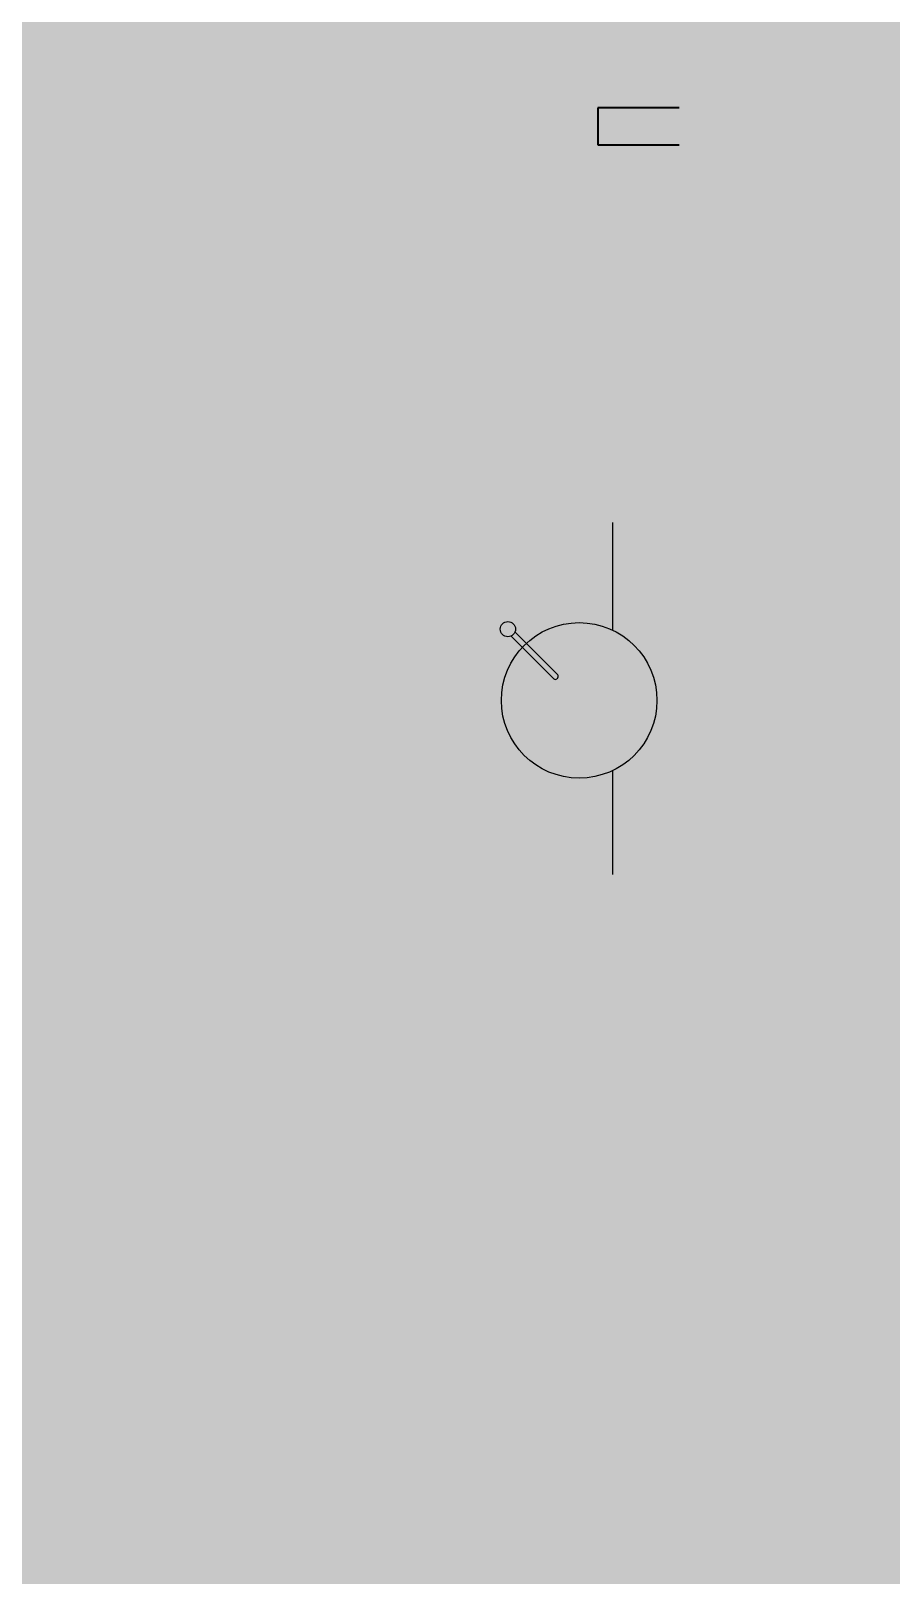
# Model space of a CAD drawing. Header units: inches. Extents: x 143994 to 247866, y 243815 to 272761.
# Drawn here: x 174286 to 176608, y 250764 to 254934 of the extents above; entities that cross this region are included whole.
import ezdxf

# ---------------------------------------------------------------- set-up
doc = ezdxf.new("R2010")
doc.units = ezdxf.units.IN
doc.header["$LTSCALE"] = 1000
doc.header["$MEASUREMENT"] = 0
doc.layers.get('DEFPOINTS').update_dxf_attribs({"color": 62})
doc.layers.add('0-建筑2F', color=127, linetype='Continuous')
doc.layers.add('厨卫', color=44, linetype='Continuous')
doc.layers.add('A-Wall', color=254, linetype='Continuous', lineweight=35)

# ---------------------------------------------------------------- blocks, each defined once
blk = doc.blocks.new('1442323')
at = {"layer": 'A-Wall', "color": 127}
for p, q in [((699016.9, -385519.3), (698796.9, -385519.3)), ((698796.9, -385519.3), (698796.9, -385619.3)), ((698796.9, -385619.3), (699016.9, -385619.3))]:
    blk.add_line(p, q, dxfattribs=at)
at = {"layer": '厨卫', "color": 127}
for p, q in [((698836.9, -386639.3), (698836.9, -386929.6)), ((698678.9, -387061.2), (698563.2, -386945.5)), ((698573.2, -386934.4), (698689.1, -387050.3)), ((698689.7, -387057.4), (698686.3, -387060.8)), ((698836.9, -387309), (698836.9, -387589.3))]:
    blk.add_line(p, q, dxfattribs=at)
for centre, radius in [((698554.5, -386926.9), 20.5), ((698746.9, -387119.3), 210)]:
    blk.add_circle(centre, radius, dxfattribs=at)
for centre, radius, start, end in [((698682.4, -387057.6), 5, 225, 320.3489), ((698684.6, -387054.2), 5.98, 328.4117, 41.4157)]:
    blk.add_arc(centre, radius, start, end, dxfattribs=at)

msp = doc.modelspace()

# ---------------------------------------------------------------- hatches: boundary and pattern name
at = {"layer": 'DEFPOINTS'}
h = msp.add_hatch(dxfattribs=at)
h.set_pattern_fill('ANSI31', color=250)
h.set_pattern_definition([(45, (-65482.5842, -4e-05), (-1.122532015, 1.122532015), [])])
h.paths.add_polyline_path([(182383.45, 243814.78), (157803.44, 243814.78), (157803.44, 270814.78), (182383.45, 270814.78)])

# ---------------------------------------------------------------- block references
at = {"layer": '0-建筑2F'}
msp.add_blockref('1442323', (-522981.31, 640245.41), dxfattribs=at)

doc.saveas('drawing.dxf')
